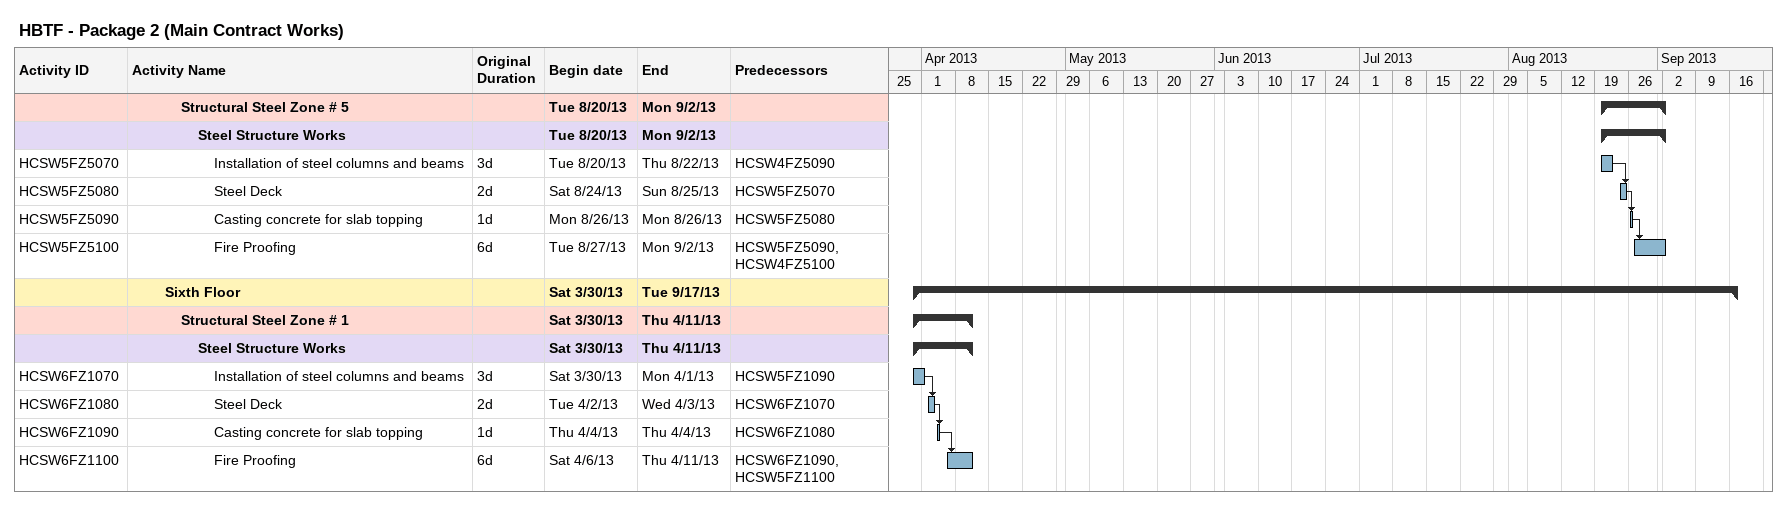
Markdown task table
HBTF - Package 2 (Main Contract Works)

| ID | Level | Task | Original duration | Start | Finish | Predecessors |
|---|---|---|---|---|---|---|
|  | 4 | **Structural Steel Zone # 5** |  | 2013-08-20 | 2013-09-02 |  |
|  | 5 | **Steel Structure Works** |  | 2013-08-20 | 2013-09-02 |  |
| HCSW5FZ5070 | 6 | Installation of steel columns and beams | 3d | 2013-08-20 | 2013-08-22 | HCSW4FZ5090 |
| HCSW5FZ5080 | 6 | Steel Deck | 2d | 2013-08-24 | 2013-08-25 | HCSW5FZ5070 |
| HCSW5FZ5090 | 6 | Casting concrete for slab topping | 1d | 2013-08-26 | 2013-08-26 | HCSW5FZ5080 |
| HCSW5FZ5100 | 6 | Fire Proofing | 6d | 2013-08-27 | 2013-09-02 | HCSW5FZ5090, HCSW4FZ5100 |
|  | 3 | **Sixth Floor** |  | 2013-03-30 | 2013-09-17 |  |
|  | 4 | **Structural Steel Zone # 1** |  | 2013-03-30 | 2013-04-11 |  |
|  | 5 | **Steel Structure Works** |  | 2013-03-30 | 2013-04-11 |  |
| HCSW6FZ1070 | 6 | Installation of steel columns and beams | 3d | 2013-03-30 | 2013-04-01 | HCSW5FZ1090 |
| HCSW6FZ1080 | 6 | Steel Deck | 2d | 2013-04-02 | 2013-04-03 | HCSW6FZ1070 |
| HCSW6FZ1090 | 6 | Casting concrete for slab topping | 1d | 2013-04-04 | 2013-04-04 | HCSW6FZ1080 |
| HCSW6FZ1100 | 6 | Fire Proofing | 6d | 2013-04-06 | 2013-04-11 | HCSW6FZ1090, HCSW5FZ1100 |
